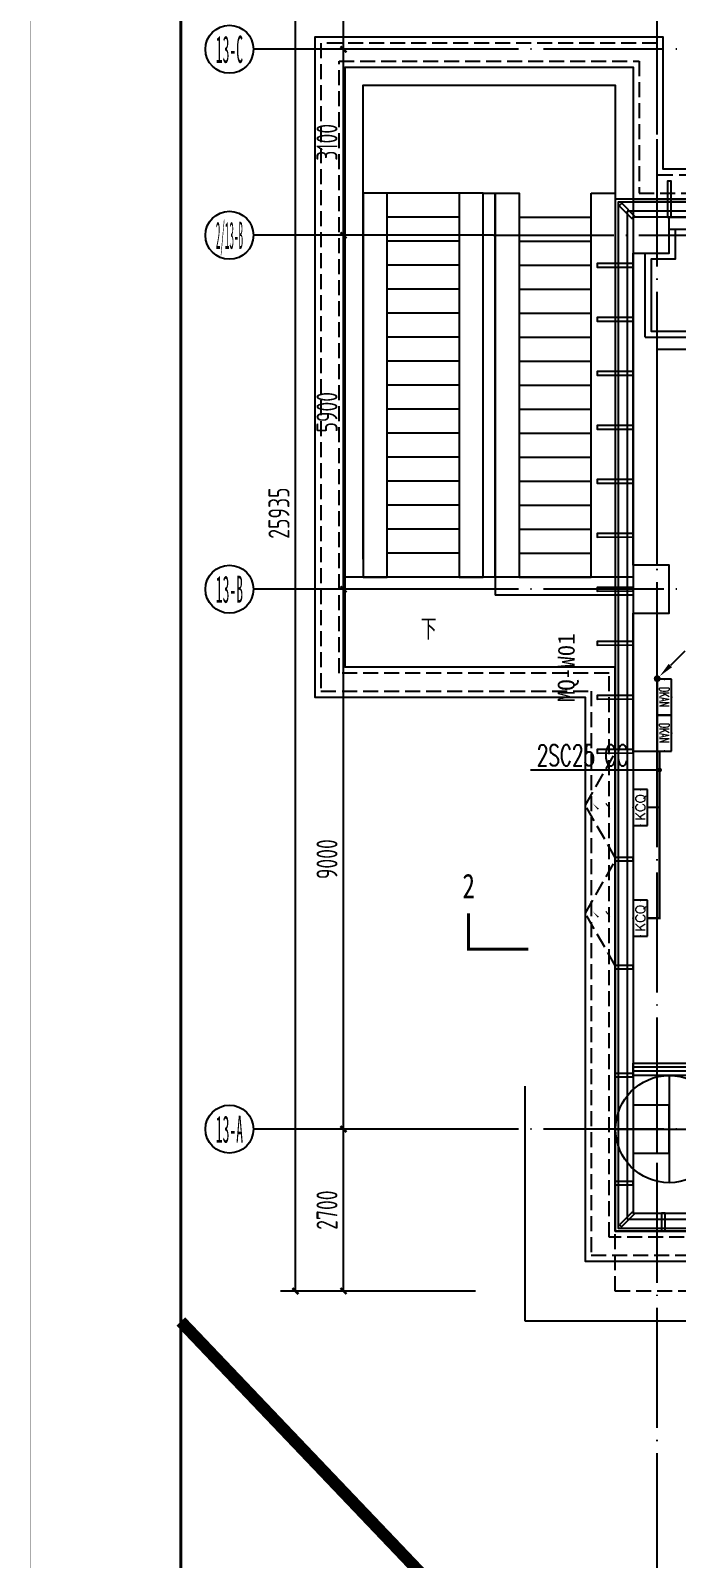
# Model space of a CAD drawing. Extents: x -228436 to 663611, y -207485 to 163917.
# Drawn here: x -10637 to 120, y -7156 to 18312 of the extents above; entities that cross this region are included whole.
import ezdxf
from ezdxf.enums import TextEntityAlignment as Align

# ---------------------------------------------------------------- set-up
doc = ezdxf.new("R2010")
doc.units = 0
doc.header["$LTSCALE"] = 1000
for name, pattern in [('13#楼幕墙$0$DASH', [0.35, 0.25, -0.1]), ('X-104 13#平面$0$ACAD_ISO04W100', [30, 24, -3, 0, -3]), ('X-104 13#平面$0$ACAD_ISO05W100', [34, 24, -3, 0.5, -3, 0.5, -3]), ('X-104 13#平面$0$DASH', [0.35, 0.25, -0.1]), ('X-104 13#平面$0$DOTE', [2.42, 2, -0.2, 0.02, -0.2])]:
    doc.linetypes.add(name, pattern=pattern)
doc.layers.get('0').update_dxf_attribs({"linetype": 'CONTINUOUS'})
doc.layers.get('Defpoints').update_dxf_attribs({"linetype": 'CONTINUOUS'})
doc.layers.add('13#楼幕墙$0$04-不打印_辅助线', color=8, linetype='CONTINUOUS', plot=False)
for name, color, linetype in [('13#楼幕墙$0$A-C_幕墙龙骨', 8, 'CONTINUOUS'), ('13#楼幕墙$0$A-C_玻璃幕墙', 8, 'CONTINUOUS'), ('13#楼幕墙$0$A-C_窗', 8, 'CONTINUOUS'), ('AXIS_TEXT', 7, 'CONTINUOUS'), ('DIM-插座', 80, 'CONTINUOUS'), ('EQUIP-动力', 80, 'CONTINUOUS'), ('LWIRE', 80, 'CONTINUOUS'), ('WIRE-插座', 160, 'CONTINUOUS'), ('X-104 13#平面$0$01-标注_符号', 8, 'CONTINUOUS'), ('X-104 13#平面$0$01-标注_轴线坐标', 8, 'CONTINUOUS'), ('X-104 13#平面$0$02-TEXT_标注', 8, 'CONTINUOUS'), ('X-104 13#平面$0$02-TEXT_轴号', 7, 'CONTINUOUS'), ('X-104 13#平面$0$A-C_玻璃幕墙', 8, 'CONTINUOUS'), ('X-104 13#平面$0$A-C_门', 8, 'CONTINUOUS'), ('X-104 13#平面$0$A-E_电梯', 8, 'CONTINUOUS'), ('X-104 13#平面$0$A-O_散水', 8, 'CONTINUOUS'), ('X-104 13#平面$0$A-SUR_保温', 8, 'CONTINUOUS'), ('X-104 13#平面$0$A-TECH_结构', 8, 'CONTINUOUS'), ('X-104 13#平面$0$A_AXIS-轴线', 8, 'X-104 13#平面$0$DOTE'), ('X-104 13#平面$0$A_STR-砌块墙', 7, 'CONTINUOUS'), ('X-104 13#平面$0$A_STR-砼柱', 7, 'CONTINUOUS'), ('X-104 13#平面$0$M-用地 红线', 20, 'X-104 13#平面$0$ACAD_ISO04W100'), ('X-104 13#平面$0$M-绿化 首层轮廓', 197, 'CONTINUOUS')]:
    doc.layers.add(name, color=color, linetype=linetype)
doc.styles.add('_TEL_DIM', font='ROMANS2', dxfattribs={"width": 0.8, "height": 3.5, "bigfont": 'HZDF2'})
doc.styles.add('COMPLEX', font='COMPLEX')
doc.styles.get("Standard").update_dxf_attribs({"font": 'GBENOR', "bigfont": 'GBCBIG'})
doc.styles.add('X-104 13#平面$0$_TCH_AXIS', font='STXIHEI.TTF', dxfattribs={"width": 0.75})
doc.styles.add('X-104 13#平面$0$_TCH_DIM', font='ros1.shx', dxfattribs={"width": 0.8, "bigfont": 'jd.shx'})
doc.styles.add('X-104 13#平面$0$_TCH_DIM_T3', font='ros1.shx', dxfattribs={"width": 0.8, "bigfont": 'jd.shx'})
doc.styles.add('X-104 13#平面$0$_TCH_LABEL', font='STXIHEI.TTF', dxfattribs={"width": 0.75})
doc.dimstyles.new('X-104 13#平面$0$_TCH_ARCH&&100', dxfattribs={"dimtxt": 350, "dimasz": 100, "dimexe": 250, "dimexo": 300, "dimgap": 100, "dimtad": 1, "dimdec": 0, "dimzin": 0, "dimdsep": 46, "dimtxsty": 'X-104 13#平面$0$_TCH_DIM_T3', "dimblk": 'X-104 13#平面$0$_ArchTick', "dimcen": 0.09, "dimclrt": 7, "dimazin": 2, "dimtfac": 1, "dimtdec": 0, "dimtix": 1, "dimtmove": 2, "dimatfit": 3, "dimfxl": 0, "dimtolj": 1, "dimtzin": 0, "dimarcsym": 0})

# ---------------------------------------------------------------- blocks, each defined once
blk = doc.blocks.new('图框-A1')
for points, const_width in [([(0, 0), (841, 0), (841, 594), (0, 594)], 0.05), ([(766, 584), (25, 584), (25, 10), (766, 10)], 0.5)]:
    blk.add_lwpolyline(points, close=True, dxfattribs=dict(const_width=const_width))
at = {"const_width": 0.05}
blk.add_lwpolyline([(0, 297), (2, 297)], dxfattribs=at)
blk = doc.blocks.new('_AXISO')
blk.add_circle((0, 0), 0.5)
at = {"layer": 'AXIS_TEXT', "style": 'COMPLEX', "width": 1.041667}
blk.add_attdef('A', text='', height=0.56, dxfattribs=at).set_placement((-0.25, -0.28), (0.25, -0.28), align=Align.FIT)
blk = doc.blocks.new('X-104 13#平面$0$_ArchTick')
at = {"color": 0, "linetype": 'ByBlock', "const_width": 0.4}
blk.add_lwpolyline([(-0.5, -0.5), (0.5, 0.5)], dxfattribs=at)
blk = doc.blocks.new('*D759')
at = {"layer": 'Defpoints', "color": 0}
for p in [(-6225, 23235), (-2925, 23235), (-2925, -2700)]:
    blk.add_point(p, dxfattribs=at)
at = {"layer": 'X-104 13#平面$0$01-标注_轴线坐标', "color": 0, "lineweight": -2}
for p, q in [((-3225, 23235), (-6475, 23235)), ((-6225, -2700), (-6225, 23235)), ((-3225, -2700), (-6475, -2700))]:
    blk.add_line(p, q, dxfattribs=at)
at = {"layer": 'X-104 13#平面$0$01-标注_轴线坐标', "color": 0, "lineweight": -2, "xscale": 100, "yscale": 100, "zscale": 100}
for p, rotation in [((-6225, 23235), 90), ((-6225, -2700), 270)]:
    blk.add_blockref('X-104 13#平面$0$_ArchTick', p, dxfattribs=dict(at, rotation=rotation))
at = {"layer": 'X-104 13#平面$0$01-标注_轴线坐标', "color": 7, "insert": (-6500, 10268), "char_height": 350, "attachment_point": 5, "rotation": 90, "style": 'X-104 13#平面$0$_TCH_DIM_T3'}
blk.add_mtext('\\A1;25935', dxfattribs=at)
blk = doc.blocks.new('*D760')
at = {"layer": 'Defpoints', "color": 0}
for p in [(-5425, 0), (-2925, 0), (-2925, -2700)]:
    blk.add_point(p, dxfattribs=at)
at = {"layer": 'X-104 13#平面$0$01-标注_轴线坐标', "color": 0, "lineweight": -2}
for p, q in [((-3225, 0), (-5675, 0)), ((-5425, -2700), (-5425, 0)), ((-3225, -2700), (-5675, -2700))]:
    blk.add_line(p, q, dxfattribs=at)
at = {"layer": 'X-104 13#平面$0$01-标注_轴线坐标', "color": 0, "lineweight": -2, "xscale": 100, "yscale": 100, "zscale": 100}
for p, rotation in [((-5425, 0), 90), ((-5425, -2700), 270)]:
    blk.add_blockref('X-104 13#平面$0$_ArchTick', p, dxfattribs=dict(at, rotation=rotation))
at = {"layer": 'X-104 13#平面$0$01-标注_轴线坐标', "color": 7, "insert": (-5700, -1350), "char_height": 350, "attachment_point": 5, "rotation": 90, "style": 'X-104 13#平面$0$_TCH_DIM_T3'}
blk.add_mtext('\\A1;2700', dxfattribs=at)
blk = doc.blocks.new('*D761')
at = {"layer": 'Defpoints', "color": 0}
for p in [(-5425, 9000), (-2925, 9000), (-2925, 0)]:
    blk.add_point(p, dxfattribs=at)
at = {"layer": 'X-104 13#平面$0$01-标注_轴线坐标', "color": 0, "lineweight": -2}
for p, q in [((-3225, 9000), (-5675, 9000)), ((-5425, 0), (-5425, 9000)), ((-3225, 0), (-5675, 0))]:
    blk.add_line(p, q, dxfattribs=at)
at = {"layer": 'X-104 13#平面$0$01-标注_轴线坐标', "color": 0, "lineweight": -2, "xscale": 100, "yscale": 100, "zscale": 100}
for p, rotation in [((-5425, 9000), 90), ((-5425, 0), 270)]:
    blk.add_blockref('X-104 13#平面$0$_ArchTick', p, dxfattribs=dict(at, rotation=rotation))
at = {"layer": 'X-104 13#平面$0$01-标注_轴线坐标', "color": 7, "insert": (-5700, 4500), "char_height": 350, "attachment_point": 5, "rotation": 90, "style": 'X-104 13#平面$0$_TCH_DIM_T3'}
blk.add_mtext('\\A1;9000', dxfattribs=at)
blk = doc.blocks.new('*D762')
at = {"layer": 'Defpoints', "color": 0}
for p in [(-5425, 14900), (-2925, 14900), (-2925, 9000)]:
    blk.add_point(p, dxfattribs=at)
at = {"layer": 'X-104 13#平面$0$01-标注_轴线坐标', "color": 0, "lineweight": -2}
for p, q in [((-3225, 14900), (-5675, 14900)), ((-5425, 9000), (-5425, 14900)), ((-3225, 9000), (-5675, 9000))]:
    blk.add_line(p, q, dxfattribs=at)
at = {"layer": 'X-104 13#平面$0$01-标注_轴线坐标', "color": 0, "lineweight": -2, "xscale": 100, "yscale": 100, "zscale": 100}
for p, rotation in [((-5425, 14900), 90), ((-5425, 9000), 270)]:
    blk.add_blockref('X-104 13#平面$0$_ArchTick', p, dxfattribs=dict(at, rotation=rotation))
at = {"layer": 'X-104 13#平面$0$01-标注_轴线坐标', "color": 7, "insert": (-5700, 11950), "char_height": 350, "attachment_point": 5, "rotation": 90, "style": 'X-104 13#平面$0$_TCH_DIM_T3'}
blk.add_mtext('\\A1;5900', dxfattribs=at)
blk = doc.blocks.new('*D763')
at = {"layer": 'Defpoints', "color": 0}
for p in [(-5425, 18000), (-2925, 18000), (-2925, 14900)]:
    blk.add_point(p, dxfattribs=at)
at = {"layer": 'X-104 13#平面$0$01-标注_轴线坐标', "color": 0, "lineweight": -2}
for p, q in [((-3225, 18000), (-5675, 18000)), ((-5425, 14900), (-5425, 18000)), ((-3225, 14900), (-5675, 14900))]:
    blk.add_line(p, q, dxfattribs=at)
at = {"layer": 'X-104 13#平面$0$01-标注_轴线坐标', "color": 0, "lineweight": -2, "xscale": 100, "yscale": 100, "zscale": 100}
for p, rotation in [((-5425, 18000), 90), ((-5425, 14900), 270)]:
    blk.add_blockref('X-104 13#平面$0$_ArchTick', p, dxfattribs=dict(at, rotation=rotation))
at = {"layer": 'X-104 13#平面$0$01-标注_轴线坐标', "color": 7, "insert": (-5700, 16450), "char_height": 350, "attachment_point": 5, "rotation": 90, "style": 'X-104 13#平面$0$_TCH_DIM_T3'}
blk.add_mtext('\\A1;3100', dxfattribs=at)
blk = doc.blocks.new('*D764')
at = {"layer": 'Defpoints', "color": 0}
for p in [(-5425, 23235), (-2925, 23235), (-2925, 18000)]:
    blk.add_point(p, dxfattribs=at)
at = {"layer": 'X-104 13#平面$0$01-标注_轴线坐标', "color": 0, "lineweight": -2}
for p, q in [((-3225, 23235), (-5675, 23235)), ((-5425, 18000), (-5425, 23235)), ((-3225, 18000), (-5675, 18000))]:
    blk.add_line(p, q, dxfattribs=at)
at = {"layer": 'X-104 13#平面$0$01-标注_轴线坐标', "color": 0, "lineweight": -2, "xscale": 100, "yscale": 100, "zscale": 100}
for p, rotation in [((-5425, 23235), 90), ((-5425, 18000), 270)]:
    blk.add_blockref('X-104 13#平面$0$_ArchTick', p, dxfattribs=dict(at, rotation=rotation))
at = {"layer": 'X-104 13#平面$0$01-标注_轴线坐标', "color": 7, "insert": (-5700, 20618), "char_height": 350, "attachment_point": 5, "rotation": 90, "style": 'X-104 13#平面$0$_TCH_DIM_T3'}
blk.add_mtext('\\A1;5235', dxfattribs=at)
blk = doc.blocks.new('13#楼幕墙$0$A$C1D2C5D5E')
at = {"layer": '13#楼幕墙$0$04-不打印_辅助线'}
for points in [[(0, 893), (0, -893)], [(-200, -400), (-200, 400)], [(-893, 0), (893, 0)]]:
    blk.add_lwpolyline(points, dxfattribs=at)
blk.add_circle((0, 0), 893, dxfattribs=at)
blk = doc.blocks.new('13#楼幕墙$0$A$C62EA228A')
at = {"linetype": '13#楼幕墙$0$DASH'}
blk.add_lwpolyline([(10, -300), (-860, -797), (-1730, -300)], dxfattribs=at)
at = {"layer": '13#楼幕墙$0$A-C_玻璃幕墙', "color": 1}
blk.add_lwpolyline([(-889, -674, 0, 25, 0), (-792, -580, 0, 0, 0), (-890, -456, 25, 0, 0), (-786, -374, 0, 0, 0)], format="xyseb", dxfattribs=at)
blk = doc.blocks.new('13#楼幕墙$0$A$C7A413A1D')
blk.add_lwpolyline([(-70, -300), (-10, -300), (-10, 0), (-70, 0)], close=True)
blk = doc.blocks.new('13#楼幕墙$0$A$C19832372')
blk.add_lwpolyline([(-384, -466), (-334, -498), (-8, 5), (-59, 38)], close=True)
blk = doc.blocks.new('*U133')
at = {"layer": '13#楼幕墙$0$A-C_幕墙龙骨', "rotation": 32.87626175215657}
blk.add_blockref('13#楼幕墙$0$A$C19832372', (40, 300), dxfattribs=at)
blk = doc.blocks.new('*U134')
at = {"layer": '13#楼幕墙$0$A-C_幕墙龙骨', "color": 0, "linetype": 'ByBlock', "lineweight": -2}
for p in [(0, 0), (900, 0), (1800, 0), (2700, 0), (3600, 0)]:
    blk.add_blockref('*U133', p, dxfattribs=at)
blk = doc.blocks.new('13#楼幕墙')
at = {"layer": '13#楼幕墙$0$04-不打印_辅助线'}
blk.add_lwpolyline([(-200, -400), (-200, 400)], dxfattribs=at)
at = {"layer": '13#楼幕墙$0$A-C_幕墙龙骨'}
blk.add_lwpolyline([(-830, -1594), (-794, -1630), (-582, -1418), (-618, -1382)], close=True, dxfattribs=at)
at = {"layer": '13#楼幕墙$0$A-C_玻璃幕墙'}
for p, q in [((4478, 15450), (-850, 15450)), ((-850, 15450), (-850, -1650)), ((4432, 15300), (-700, 15300)), ((-700, 15300), (-700, -1500)), ((4402, 15200), (-600, 15200)), ((-600, 15200), (-600, -1400)), ((-700, -1500), (1670, -1500)), ((-600, -1400), (1670, -1400)), ((-850, -1650), (1670, -1650))]:
    blk.add_line(p, q, dxfattribs=at)
blk.add_lwpolyline([(4493, 15500), (-900, 15500), (-900, -1700), (22100, -1700), (22100, -1100), (58400, -1100), (58400, 18960), (53293, 23245), (37800, 14300), (37800, 10200), (12500, 10200), (4493, 15500)], dxfattribs=at)
blk.add_blockref('13#楼幕墙$0$A$C1D2C5D5E', (0, 0))
at = {"layer": '13#楼幕墙$0$A-C_幕墙龙骨'}
for name, p in [('*U134', (0, 15500)), ('13#楼幕墙$0$A$C7A413A1D', (-60, -1400))]:
    blk.add_blockref(name, p, dxfattribs=at)
at = {"layer": '13#楼幕墙$0$A-C_幕墙龙骨', "xscale": -1, "rotation": 225.0000000000021}
blk.add_blockref('13#楼幕墙$0$A$C7A413A1D', (-572, 15228), dxfattribs=at)
at = {"layer": '13#楼幕墙$0$A-C_幕墙龙骨'}
for name, p, rotation in [('13#楼幕墙$0$A$C19832372', (-1200, 14440), 122.8762617521566), ('13#楼幕墙$0$A$C19832372', (-1200, 13540), 122.8762617521566), ('13#楼幕墙$0$A$C19832372', (-1200, 12640), 122.8762617521566), ('13#楼幕墙$0$A$C19832372', (-1200, 11740), 122.8762617521566), ('13#楼幕墙$0$A$C19832372', (-1200, 10840), 122.8762617521566), ('13#楼幕墙$0$A$C19832372', (-1200, 9940), 122.8762617521566), ('13#楼幕墙$0$A$C19832372', (-1200, 9040), 122.8762617521566), ('13#楼幕墙$0$A$C19832372', (-1200, 8140), 122.8762617521566), ('13#楼幕墙$0$A$C19832372', (-1200, 7240), 122.8762617521566), ('13#楼幕墙$0$A$C19832372', (-1200, 6340), 122.8762617521566), ('13#楼幕墙$0$A$C7A413A1D', (-900, 4540), 90), ('13#楼幕墙$0$A$C7A413A1D', (-900, 2740), 90), ('13#楼幕墙$0$A$C7A413A1D', (-900, 940), 90), ('13#楼幕墙$0$A$C7A413A1D', (-900, -860), 90)]:
    blk.add_blockref(name, p, dxfattribs=dict(at, rotation=rotation))
at = {"layer": '13#楼幕墙$0$A-C_窗', "rotation": 270}
for p in [(-600, 4540), (-600, 2740)]:
    blk.add_blockref('13#楼幕墙$0$A$C62EA228A', p, dxfattribs=at)
blk = doc.blocks.new('X-104 13#平面$0$A$C0BB3323F')
at = {"layer": 'Defpoints'}
blk.add_lwpolyline([(59300, 600), (59300, 20660), (54205, 24935), (38700, 16000), (38700, 11900), (13400, 11900), (5393, 17200), (0, 17200), (0, 0), (23000, 0), (23000, 600)], close=True, dxfattribs=at)
at = {"layer": 'X-104 13#平面$0$M-用地 红线', "ltscale": 0.05, "const_width": 200}
blk.add_lwpolyline([(-7235, -1505), (-2249, -6741), (66865, -6716)], dxfattribs=at)
at = {"layer": 'X-104 13#平面$0$M-绿化 首层轮廓'}
for p, q in [((-1500, -1500), (-1500, 2414)), ((-7235, -1505), (-2249, -6741)), ((24200, -1500), (-1500, -1500))]:
    blk.add_line(p, q, dxfattribs=at)
blk = doc.blocks.new('_FZHK')
blk.add_lwpolyline([(-0.5, -0.5), (0.5, -0.5), (0.5, 0.5), (-0.5, 0.5)], close=True)
blk = doc.blocks.new('X-104 13#平面$0$$WINLIB2D$00000001')
at = {"color": 0}
for points in [[(-0.5, 0.5), (-0.5, -0.5)], [(-0.5, 0.5), (0.5, 0.5)], [(0.5, -0.5), (0.5, 0.5)], [(0.5, 0.167), (-0.5, 0.167)], [(0.5, -0.167), (-0.5, -0.167)], [(-0.5, -0.5), (0.5, -0.5)]]:
    blk.add_lwpolyline(points, dxfattribs=at)
blk = doc.blocks.new('$equip$00001816')
for p, q in [((0.75, 0.6), (-0.75, 0.6)), ((-0.75, 0.6), (-0.75, 0)), ((-0.75, 0), (0.75, 0)), ((0.75, 0), (0.75, 0.6))]:
    blk.add_line(p, q)
for p in [(-0.75, 0.3), (0, 0.6), (0, 0), (0.75, 0.3)]:
    blk.add_point(p)
at = {"color": 7, "style": '_TEL_DIM'}
blk.add_attdef('$TEXT$', text='', height=0.4, dxfattribs=at).set_placement((0, 0.3), align=Align.MIDDLE_CENTER)
at = {"color": 7, "style": '_TEL_DIM', "flags": 1}
blk.add_attdef('A', text='', height=0.00002, dxfattribs=at).set_placement((0, 0), align=Align.MIDDLE_CENTER)
blk = doc.blocks.new('$TelecSys$00000078')
for p, q in [((1.15, 1.15), (0.55, 0.55)), ((0.104, 0.104), (0.104, 0.104)), ((-0.104, -0.104), (-0.104, -0.104))]:
    blk.add_line(p, q)
at = {"const_width": 0.142}
blk.add_lwpolyline([(-0.071, 0, 1), (0.071, 0, 1)], format="xyb", close=True, dxfattribs=at)
blk.add_solid([(0.62, 0.48), (0.48, 0.62), (0.1, 0.1)])
at = {"width": 0.8, "flags": 9}
blk.add_attdef('A', (0, 0), '', height=0.00002, dxfattribs=at)
blk = doc.blocks.new('X-104 13#平面$0$轴网')
at = {"layer": 'X-104 13#平面$0$01-标注_轴线坐标'}
for p, q in [((-2925, 18000), (-6925, 18000)), ((-2925, 14900), (-6925, 14900)), ((-2925, 9000), (-6925, 9000)), ((-2925, 0), (-6925, 0))]:
    blk.add_line(p, q, dxfattribs=at)
at = {"layer": 'X-104 13#平面$0$A_AXIS-轴线', "linetype": 'X-104 13#平面$0$DOTE'}
for p, q in [((-200, -7401), (-200, 24620.3)), ((60408.4, 18000), (-2925, 18000)), ((60408.4, 9000), (-2925, 9000)), ((60408.4, 0), (-2925, 0))]:
    blk.add_line(p, q, dxfattribs=at)
at = {"layer": 'X-104 13#平面$0$01-标注_轴线坐标'}
ref = blk.add_blockref('_AXISO', (-7325, 18000), dxfattribs=dict(at, xscale=800, yscale=800, zscale=800))
ref.add_attrib('A', '13-C', dxfattribs={"layer": 'X-104 13#平面$0$02-TEXT_轴号', "height": 452.55, "style": 'X-104 13#平面$0$_TCH_AXIS', "width": 0.442077}).set_placement((-7551.3, 17773.7), (-7098.7, 17773.7), align=Align.FIT)
ref = blk.add_blockref('_AXISO', (-7325, 14900), dxfattribs=dict(at, xscale=800, yscale=800, zscale=800))
ref.add_attrib('A', '2/13-B', dxfattribs={"layer": 'X-104 13#平面$0$02-TEXT_轴号', "height": 452.55, "style": 'X-104 13#平面$0$_TCH_AXIS', "width": 0.331448}).set_placement((-7551.3, 14673.7), (-7098.7, 14673.7), align=Align.FIT)
ref = blk.add_blockref('_AXISO', (-7325, 9000), dxfattribs=dict(at, xscale=800, yscale=800, zscale=800))
ref.add_attrib('A', '13-B', dxfattribs={"layer": 'X-104 13#平面$0$02-TEXT_轴号', "height": 452.55, "style": 'X-104 13#平面$0$_TCH_AXIS', "width": 0.494538}).set_placement((-7551.3, 8773.7), (-7098.7, 8773.7), align=Align.FIT)
ref = blk.add_blockref('_AXISO', (-7325, 0), dxfattribs=dict(at, xscale=800, yscale=800, zscale=800))
ref.add_attrib('A', '13-A', dxfattribs={"layer": 'X-104 13#平面$0$02-TEXT_轴号', "height": 452.55, "style": 'X-104 13#平面$0$_TCH_AXIS', "width": 0.456881}).set_placement((-7551.3, -226.3), (-7098.7, -226.3), align=Align.FIT)
for p1, p2, distance, text, picture, middle in [((-2925, -2700), (-2925, 23235.1), 3300, '25935', '*D759', (-6500, 10267.5)), ((-2925, 18000), (-2925, 23235.1), 2500, '5235', '*D764', (-5700, 20617.5)), ((-2925, 14900), (-2925, 18000), 2500, '3100', '*D763', (-5700, 16450)), ((-2925, 9000), (-2925, 14900), 2500, '5900', '*D762', (-5700, 11950)), ((-2925, 0), (-2925, 9000), 2500, '9000', '*D761', (-5700, 4500)), ((-2925, -2700), (-2925, 0), 2500, '2700', '*D760', (-5700, -1350))]:
    dim = blk.add_aligned_dim(p1=p1, p2=p2, distance=distance, text=text, dimstyle='X-104 13#平面$0$_TCH_ARCH&&100', dxfattribs=at)
    dim.commit()
    dim.dimension.update_dxf_attribs({"geometry": picture, "text_midpoint": middle})
blk = doc.blocks.new('X-104 13#平面')
at = {"layer": 'X-104 13#平面$0$01-标注_符号'}
blk.add_lwpolyline([(-4026.7, 8612.7, 0, 0, 0), (-4026.7, 16643.3, 0, 0, 0), (-1900, 16643.3, 0, 0, 0), (-1900, 10300, 80, 0, 0), (-1900, 10000, 0, 0, 0)], format="xyseb", dxfattribs=at)
at = {"layer": 'X-104 13#平面$0$01-标注_符号', "const_width": 50}
blk.add_lwpolyline([(-3344.1, 3600), (-3344.1, 3000), (-2344.1, 3000)], dxfattribs=at)
at = {"layer": 'X-104 13#平面$0$A-C_玻璃幕墙', "linetype": 'X-104 13#平面$0$DASH'}
blk.add_lwpolyline([(22100, -1700), (22100, -2700), (-900, -2700), (-900, -1700)], dxfattribs=at)
at = {"layer": 'X-104 13#平面$0$A-E_电梯'}
for p, q in [((-5400, 17700), (-600, 17700)), ((-5400, 9200), (-5400, 17700)), ((-600, 17700), (-600, 9200)), ((-3500, 15600), (-4700, 15600)), ((-3500, 15200), (-4700, 15200)), ((-2500, 15200), (-1300, 15200)), ((-3500, 14800), (-4700, 14800)), ((-2500, 14800), (-1300, 14800)), ((-3500, 14400), (-4700, 14400)), ((-2500, 14400), (-1300, 14400)), ((-3500, 14000), (-4700, 14000)), ((-2500, 14000), (-1300, 14000)), ((-3500, 13600), (-4700, 13600)), ((-2500, 13600), (-1300, 13600)), ((-3500, 13200), (-4700, 13200)), ((-2500, 13200), (-1300, 13200)), ((-3500, 12800), (-4700, 12800)), ((-2500, 12800), (-1300, 12800)), ((-3500, 12400), (-4700, 12400)), ((-2500, 12400), (-1300, 12400)), ((-3500, 12000), (-4700, 12000)), ((-2500, 12000), (-1300, 12000)), ((-3500, 11600), (-4700, 11600)), ((-2500, 11600), (-1300, 11600)), ((-3500, 11200), (-4700, 11200)), ((-2500, 11200), (-1300, 11200)), ((-3500, 10800), (-4700, 10800)), ((-2500, 10800), (-1300, 10800)), ((-3500, 10400), (-4700, 10400)), ((-2500, 10400), (-1300, 10400)), ((-3500, 10000), (-4700, 10000)), ((-2500, 10000), (-1300, 10000)), ((-3500, 9600), (-4700, 9600)), ((-2500, 9600), (-1300, 9600)), ((-600, 9200), (-5400, 9200)), ((-3500, 9200), (-4700, 9200)), ((-2900, 9200), (-2900, 8900)), ((-2500, 9200), (-1300, 9200)), ((-600, 8900), (-2900, 8900))]:
    blk.add_line(p, q, dxfattribs=at)
blk.add_lwpolyline([(-5100, 9500), (-5100, 17400), (-900, 17400), (-900, 9500)], dxfattribs=at)
for points in [[(-4700, 15600), (-5100, 15600), (-5100, 9200), (-4700, 9200)], [(-3100, 15600), (-3500, 15600), (-3500, 9200), (-3100, 9200)], [(-2900, 9200), (-3100, 9200), (-3100, 15600), (-2900, 15600)], [(-2900, 15600), (-2500, 15600), (-2500, 9200), (-2900, 9200)], [(-1300, 15600), (-900, 15600), (-900, 9200), (-1300, 9200)]]:
    blk.add_lwpolyline(points, close=True, dxfattribs=at)
at = {"layer": 'X-104 13#平面$0$A-O_散水'}
blk.add_lwpolyline([(1400, -2200), (1400, -1700), (-900, -1700), (-900, 7700), (-5400, 7700), (-5400, 17700), (-600, 17700), (-600, 15500), (4492.6, 15500), (12500, 10200), (14300, 10200), (14300, 10700), (12650.5, 10700), (4643.1, 16000), (-100, 16000), (-100, 18200), (-5900, 18200), (-5900, 7200), (-1400, 7200), (-1400, -2200)], close=True, dxfattribs=at)
at = {"layer": 'X-104 13#平面$0$A-O_散水', "linetype": 'X-104 13#平面$0$DASH'}
blk.add_lwpolyline([(1300, -2100), (1300, -1800), (-1000, -1800), (-1000, 7600), (-5500, 7600), (-5500, 17800), (-500, 17800), (-500, 15600), (4522.7, 15600), (12530.1, 10300), (14300, 10300), (14300, 10600), (12620.4, 10600), (4613, 15900), (-200, 15900), (-200, 18100), (-5800, 18100), (-5800, 7300), (-1300, 7300), (-1300, -2100)], close=True, dxfattribs=at)
at = {"layer": 'X-104 13#平面$0$A-SUR_保温'}
blk.add_lwpolyline([(100, 15000), (100, 14500), (-300, 14500), (-300, 13300), (3850, 13300), (3850, 14500), (3700, 14500), (3700, 15000)], dxfattribs=at)
at = {"layer": 'X-104 13#平面$0$A-TECH_结构'}
blk.add_lwpolyline([(58350, -1050), (58350, 18936.6), (53287.9, 23184.2), (37850, 14271.1), (37850, 10150), (12485, 10150), (4477.5, 15450), (-850, 15450), (-850, -1650), (22050, -1650), (22050, -1050)], close=True, dxfattribs=at)
for points in [[(-900, -1675), (-900, -1700)], [(-825, -1700), (-900, -1700)]]:
    blk.add_lwpolyline(points, dxfattribs=at)
at = {"layer": 'X-104 13#平面$0$A_AXIS-轴线', "linetype": 'X-104 13#平面$0$DOTE'}
blk.add_line((-2925, 14900), (8000, 14900), dxfattribs=at)
at = {"layer": 'X-104 13#平面$0$A_STR-砌块墙'}
for p, q in [((0, 15200), (1100, 15200)), ((0, 15000), (1100, 15000)), ((-600, 13100), (-600, 14600)), ((-400, 13200), (-400, 14600)), ((-600, 9400), (-600, 13100)), ((-400, 13200), (3950, 13200)), ((-200, 13000), (3950, 13000)), ((-200, 9400), (-200, 13000)), ((-600, 6300), (-600, 8600)), ((-200, 6300), (-200, 8600)), ((-600, 6300), (-200, 6300)), ((-600, 900), (-600, 1100))]:
    blk.add_line(p, q, dxfattribs=at)
at = {"xscale": 100, "yscale": 100, "zscale": 100}
blk.add_blockref('图框-A1', (-10634.5, -20285.2), dxfattribs=at)
for name, p in [('X-104 13#平面$0$A$C0BB3323F', (-900, -1700)), ('X-104 13#平面$0$轴网', (0, 0))]:
    blk.add_blockref(name, p)
at = {"layer": 'X-104 13#平面$0$A-C_门', "xscale": 2300.000000003389, "yscale": 200, "zscale": 200}
blk.add_blockref('X-104 13#平面$0$$WINLIB2D$00000001', (550, 1000), dxfattribs=at)
at = {"layer": 'X-104 13#平面$0$A-TECH_结构'}
blk.add_blockref('13#楼幕墙', (0, 0), dxfattribs=at)
at = {"layer": 'X-104 13#平面$0$A_STR-砼柱', "xscale": 600}
for p, yscale, zscale in [((-300, 14900), 600, 600), ((-300, 9000), 800, 800), ((-300, 0), 800, 800)]:
    blk.add_blockref('_FZHK', p, dxfattribs=dict(at, yscale=yscale, zscale=zscale))
at = {"layer": 'X-104 13#平面$0$01-标注_符号', "color": 7}
for s, height, style, width, p in [('下', 347.3, 'X-104 13#平面$0$_TCH_DIM', 0.8, (-4138.5, 8157.7)), ('2', 407.8, 'X-104 13#平面$0$_TCH_LABEL', 0.75, (-3444, 3850))]:
    blk.add_text(s, height=height, dxfattribs=dict(at, style=style, width=width)).set_placement(p)
at = {"layer": 'X-104 13#平面$0$02-TEXT_标注', "linetype": 'X-104 13#平面$0$ACAD_ISO05W100', "style": 'X-104 13#平面$0$_TCH_AXIS'}
blk.add_text('MQ-W01', height=281.25, rotation=90, dxfattribs=at).set_placement((-1575.1, 7115.9))
blk = doc.blocks.new('104 13#平面')
blk.add_blockref('X-104 13#平面', (0, 0))

msp = doc.modelspace()

# ---------------------------------------------------------------- linework, layer by layer
msp.add_lwpolyline([(-900, -1700), (21800, -1700), (21800, -1100), (58400, -1100), (58400, 18960), (53305, 23235), (37800, 14300), (37800, 10200), (12500, 10200), (4300, 15500), (-900, 15500), (-900, -1700)])
at = {"layer": 'DIM-插座', "color": 80}
for p, q in [((-442.4, 5986), (-2310.6, 5986)), ((-161, 5986), (-442.4, 5986))]:
    msp.add_line(p, q, dxfattribs=at)
at = {"layer": 'DIM-插座', "color": 80, "const_width": 40}
msp.add_lwpolyline([(-141, 5986, 1), (-181, 5986, 1)], format="xyb", close=True, dxfattribs=at)
at = {"layer": 'WIRE-插座', "color": 160, "linetype": 'Continuous', "const_width": 35}
for points in [[(-161, 6300.2), (-161, 3516.7), (-360, 3516.7)], [(-360, 5363.1), (-161, 5363.1)]]:
    msp.add_lwpolyline(points, dxfattribs=at)

# ---------------------------------------------------------------- block references
msp.add_blockref('104 13#平面', (0, 0))
at = {"layer": 'EQUIP-动力', "color": 80}
ref = msp.add_blockref('$equip$00001816', (-200, 7200.2), dxfattribs=dict(at, xscale=400, yscale=400, zscale=400, rotation=269.9999999996855))
ref.add_attrib('$TEXT$', 'DKAN', dxfattribs={"layer": '0', "color": 7, "height": 160, "rotation": 270, "style": '_TEL_DIM', "width": 0.6}).set_placement((-80, 7200.2), align=Align.MIDDLE_CENTER)
ref = msp.add_blockref('$equip$00001816', (-200, 6600.2), dxfattribs=dict(at, xscale=400, yscale=400, zscale=400, rotation=269.9999999996855))
ref.add_attrib('$TEXT$', 'DKAN', dxfattribs={"layer": '0', "color": 7, "height": 160, "rotation": 270, "style": '_TEL_DIM', "width": 0.6}).set_placement((-80, 6600.2), align=Align.MIDDLE_CENTER)
at = {"layer": 'EQUIP-动力', "color": 80, "xscale": 400, "yscale": 400, "zscale": 400, "rotation": 90}
for p in [(-360, 5363.1), (-360, 3516.7)]:
    msp.add_blockref('$equip$00001816', p, dxfattribs=at).add_auto_attribs({'$TEXT$': 'KCQ'})
at = {"layer": 'LWIRE', "color": 80, "xscale": 400, "yscale": 400, "zscale": 400}
msp.add_blockref('$TelecSys$00000078', (-200, 7508.8), dxfattribs=at)

# ---------------------------------------------------------------- texts
at = {"layer": 'DIM-插座', "color": 7, "style": '_TEL_DIM', "width": 0.64}
msp.add_text('2SC25 CC', height=350, dxfattribs=at).set_placement((-2205.6, 6056))

doc.saveas('drawing.dxf')
